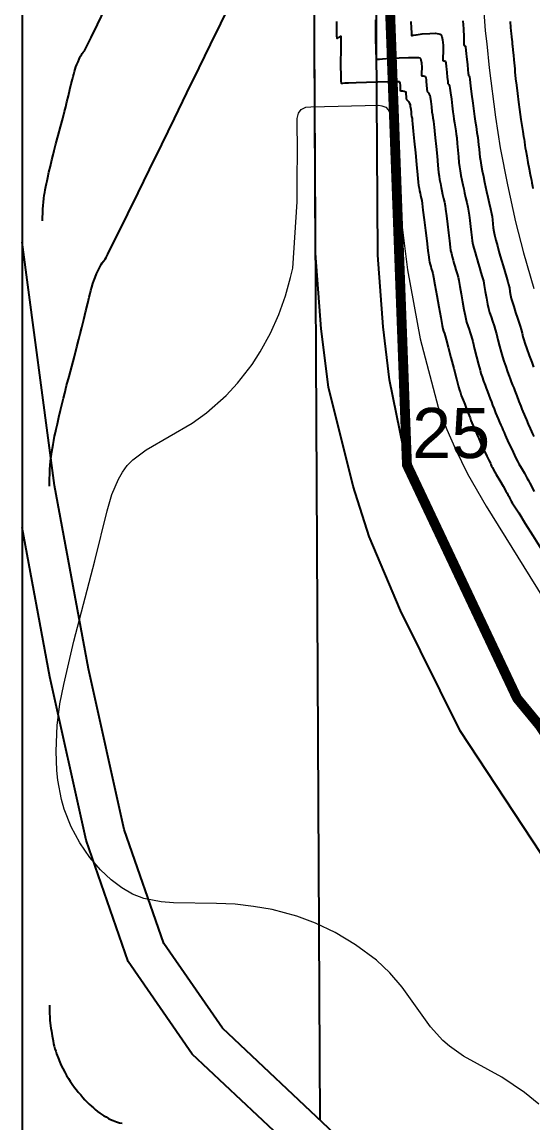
# Model space of a CAD drawing. Extents: x 27 to 849, y 0 to 853.
# Drawn here: x 26.5 to 78.2, y 426.9 to 538.4 of the extents above; entities that cross this region are included whole.
import ezdxf
from ezdxf.enums import TextEntityAlignment as Align

# ---------------------------------------------------------------- set-up
doc = ezdxf.new("R2010")
doc.units = 0
doc.header["$LTSCALE"] = 2
for name, color, linetype in [('ARQ - PORTAS E ESQUADRIAS 1-50', 2, 'Continuous'), ('Curva 1 m', 5, 'Continuous'), ('Curva Mestra', 1, 'Continuous'), ('TRA_Trecho_Rodoviario_L', 7, 'Continuous'), ('TXT - TEXTO 01', 142, 'Continuous')]:
    doc.layers.add(name, color=color, linetype=linetype)
doc.styles.add('ARIAL', font='arial.ttf')

msp = doc.modelspace()

# ---------------------------------------------------------------- linework, layer by layer
at = {"layer": 'ARQ - PORTAS E ESQUADRIAS 1-50', "elevation": 45}
msp.add_lwpolyline([(848.94, 852.52), (26.51, 852.52), (26.51, 7.38), (848.94, 7.38)], close=True, dxfattribs=at)
at = {"layer": 'ARQ - PORTAS E ESQUADRIAS 1-50', "const_width": 1}
msp.add_lwpolyline([(619.66, 64.96), (532.95, 53.73), (488.22, 57.38), (464.07, 66.69), (452.24, 74.7), (148.79, 382.23), (76.61, 469.9), (65.46, 493.56), (62.14, 582.82), (440.6, 808.53), (802.5, 491.86), (619.66, 64.96)], close=True, dxfattribs=at)
at = {"layer": 'Curva 1 m', "linetype": 'Continuous', "lineweight": -3}
for points, elevation in [([(29.27, 491.41), (29.27, 491.45), (29.27, 491.55), (29.28, 491.77), (29.29, 492.13), (29.31, 492.65), (29.33, 493.14), (29.35, 493.51), (29.4, 493.93), (29.45, 494.41), (29.52, 494.89), (29.58, 495.27), (29.64, 495.63), (29.72, 496.05), (29.8, 496.47), (29.88, 496.83), (29.96, 497.17), (30.08, 497.72), (30.24, 498.39), (30.4, 499.1), (30.56, 499.78), (30.7, 500.33), (30.83, 500.84), (31.02, 501.59), (31.27, 502.52), (31.54, 503.53), (31.81, 504.56), (32.06, 505.51), (32.26, 506.3), (32.4, 506.85), (32.57, 507.5), (32.76, 508.31), (32.97, 509.16), (33.16, 509.95), (33.31, 510.57), (33.39, 510.92), (33.48, 511.22), (33.57, 511.58), (33.68, 511.93), (33.78, 512.22), (33.9, 512.54), (34.05, 512.92), (34.2, 513.26), (34.3, 513.47), (34.4, 513.66), (34.52, 513.87), (34.63, 514.05), (34.76, 514.21), (34.91, 514.4), (35.03, 514.57), (35.2, 514.91), (35.64, 515.82), (36.33, 517.21), (37.21, 519.01), (38.25, 521.14), (39.4, 523.51), (40.64, 526.04), (41.92, 528.65), (43.19, 531.26), (44.43, 533.79), (45.58, 536.16), (46.62, 538.28), (47.5, 540.07)], 26), ([(28.58, 518.28), (28.58, 518.32), (28.58, 518.43), (28.59, 518.65), (28.6, 519.02), (28.62, 519.49), (28.64, 519.86), (28.67, 520.17), (28.72, 520.54), (28.76, 520.89), (28.81, 521.18), (28.86, 521.45), (28.92, 521.77), (28.98, 522.08), (29.04, 522.35), (29.11, 522.68), (29.23, 523.21), (29.38, 523.84), (29.53, 524.47), (29.65, 524.98), (29.76, 525.42), (29.94, 526.11), (30.16, 526.94), (30.39, 527.82), (30.62, 528.66), (30.8, 529.37), (30.93, 529.86), (31.05, 530.35), (31.2, 530.96), (31.35, 531.6), (31.49, 532.19), (31.61, 532.66), (31.67, 532.92), (31.73, 533.14), (31.81, 533.41), (31.89, 533.67), (31.96, 533.9), (32.05, 534.13), (32.17, 534.41), (32.28, 534.67), (32.35, 534.83), (32.43, 534.97), (32.52, 535.13), (32.6, 535.26), (32.7, 535.39), (32.81, 535.53), (32.9, 535.66), (33.06, 535.98), (33.49, 536.86), (34.14, 538.18), (34.96, 539.87)], 27), ([(58.33, 538.49), (58.33, 537.95), (58.33, 537.4), (58.34, 537.04), (58.35, 536.86), (58.36, 536.8), (58.36, 536.79), (58.38, 536.79), (58.42, 536.8), (58.51, 536.86), (58.65, 536.95), (58.76, 537), (58.78, 536.73), (58.78, 536.1), (58.77, 535.33), (58.75, 534.64), (58.75, 534.25), (58.75, 533.98), (58.75, 533.66), (58.76, 533.35), (58.76, 533.12), (58.76, 532.8), (58.77, 532.44), (58.8, 532.25), (58.98, 532.24), (59.2, 532.28), (59.53, 532.29), (60.31, 532.32), (61.37, 532.36), (62.52, 532.39), (63.57, 532.42), (64.23, 532.42), (64.56, 532.41), (64.68, 532.4), (64.7, 532.39), (64.72, 532.36), (64.75, 532.26), (64.77, 532.04), (64.76, 531.73), (64.77, 531.51), (64.88, 531.48), (65.02, 531.47), (65.18, 531.42), (65.33, 531.35), (65.36, 531.23), (65.36, 531.09), (65.37, 530.95), (65.39, 530.74), (65.41, 530.6), (65.5, 530.5), (65.6, 530.4), (65.69, 530.26), (65.78, 530.08), (65.8, 529.91), (65.84, 529.61), (65.88, 529.3), (65.9, 529.08), (65.93, 528.88), (65.97, 528.66), (66, 528.46), (66.03, 528.14), (66.1, 527.39), (66.2, 526.35), (66.32, 525.17), (66.43, 523.99), (66.53, 522.96), (66.61, 522.2), (66.64, 521.86), (66.68, 521.62), (66.74, 521.35), (66.79, 521.11), (66.84, 520.88), (66.9, 520.6), (66.95, 520.36), (66.99, 520.05), (67.08, 519.36), (67.19, 518.4), (67.32, 517.33), (67.46, 516.25), (67.57, 515.3), (67.66, 514.61), (67.7, 514.31), (67.74, 514.11), (67.8, 513.88), (67.86, 513.68), (67.92, 513.46), (68.01, 513.2), (68.07, 512.96), (68.14, 512.6), (68.29, 511.8), (68.48, 510.73), (68.69, 509.57), (68.89, 508.51), (69.03, 507.7), (69.1, 507.34), (69.17, 507.12), (69.26, 506.86), (69.33, 506.64), (69.43, 506.28), (69.64, 505.5), (69.91, 504.45), (70.21, 503.32), (70.48, 502.27), (70.69, 501.48), (70.79, 501.12), (70.87, 500.88), (70.96, 500.61), (71.05, 500.37), (71.14, 500.12), (71.31, 499.7), (71.49, 499.22), (71.66, 498.8), (71.75, 498.55), (71.84, 498.33), (71.94, 498.07), (72.03, 497.84), (72.16, 497.53), (72.38, 497.01), (72.6, 496.51), (72.72, 496.23), (72.79, 496.08), (72.86, 495.9), (72.93, 495.74), (73.05, 495.5), (73.28, 495.02), (73.55, 494.46), (73.78, 493.98), (73.9, 493.74), (73.96, 493.6), (74.03, 493.44), (74.1, 493.3), (74.23, 493.07), (74.5, 492.59), (74.85, 491.99), (75.21, 491.39), (75.48, 490.91), (75.61, 490.68), (75.68, 490.54), (75.77, 490.38), (75.84, 490.24), (75.92, 490.08), (76.02, 489.89), (76.12, 489.73), (76.31, 489.42), (76.77, 488.69), (77.42, 487.63), (78.2, 486.39), (79.03, 485.07)], 26), ([(62.26, 538.67), (62.26, 538.25), (62.27, 537.75), (62.27, 537.24), (62.28, 536.78), (62.28, 536.42), (62.3, 535.95), (62.32, 535.38), (62.34, 534.89), (62.37, 534.67), (62.5, 534.67), (62.67, 534.69), (62.98, 534.72), (63.71, 534.77), (64.66, 534.82), (65.63, 534.86), (66.27, 534.86), (66.62, 534.83), (66.76, 534.8), (66.79, 534.78), (66.83, 534.73), (66.88, 534.6), (66.93, 534.3), (66.95, 533.82), (66.93, 533.27), (66.92, 533.03), (67.01, 533), (67.11, 532.99), (67.23, 532.96), (67.35, 532.91), (67.37, 532.78), (67.39, 532.57), (67.4, 532.37), (67.43, 532.06), (67.48, 531.64), (67.51, 531.41), (67.57, 531.33), (67.65, 531.25), (67.71, 531.14), (67.78, 531.02), (67.81, 530.82), (67.86, 530.39), (67.93, 529.85), (67.99, 529.35), (68.03, 529.02), (68.07, 528.73), (68.13, 528.39), (68.18, 528.06), (68.22, 527.77), (68.26, 527.41), (68.33, 526.71), (68.41, 525.81), (68.51, 524.83), (68.59, 523.92), (68.66, 523.2), (68.71, 522.82), (68.76, 522.47), (68.84, 522.07), (68.92, 521.67), (68.99, 521.32), (69.07, 520.97), (69.16, 520.57), (69.25, 520.17), (69.32, 519.82), (69.37, 519.46), (69.45, 518.8), (69.55, 517.97), (69.66, 517.08), (69.76, 516.26), (69.83, 515.62), (69.88, 515.28), (69.95, 514.99), (70.03, 514.65), (70.12, 514.31), (70.2, 514.02), (70.3, 513.71), (70.42, 513.32), (70.54, 512.93), (70.63, 512.58), (70.7, 512.25), (70.81, 511.65), (70.94, 510.88), (71.09, 510.07), (71.23, 509.3), (71.34, 508.7), (71.41, 508.37), (71.5, 508.04), (71.63, 507.66), (71.76, 507.29), (71.86, 506.96), (71.95, 506.63), (72.11, 506.05), (72.3, 505.3), (72.51, 504.5), (72.7, 503.75), (72.86, 503.16), (72.95, 502.82), (73.07, 502.47), (73.21, 502.05), (73.36, 501.65), (73.48, 501.32), (73.6, 501), (73.74, 500.64), (73.89, 500.27), (74.01, 499.96), (74.13, 499.63), (74.28, 499.23), (74.43, 498.84), (74.56, 498.53), (74.68, 498.24), (74.82, 497.9), (74.97, 497.58), (75.08, 497.33), (75.17, 497.1), (75.28, 496.83), (75.39, 496.57), (75.49, 496.34), (75.64, 496.04), (75.85, 495.59), (76.07, 495.14), (76.22, 494.85), (76.34, 494.56), (76.49, 494.23), (76.63, 493.95), (76.78, 493.68), (77.04, 493.23), (77.34, 492.72), (77.6, 492.26), (77.76, 491.99), (77.9, 491.71), (78.07, 491.39), (78.21, 491.1), (78.33, 490.88)], 27), ([(65.86, 538.5), (65.89, 537.82), (65.91, 537.39), (65.93, 537.17), (65.93, 537.1), (65.93, 537.09), (65.94, 537.09), (65.98, 537.09), (66.05, 537.1), (66.13, 537.11), (66.4, 537.15), (67.01, 537.23), (67.76, 537.29), (68.33, 537.3), (68.67, 537.26), (68.83, 537.2), (68.88, 537.16), (68.93, 537.11), (69, 536.96), (69.07, 536.64), (69.11, 536.09), (69.12, 535.37), (69.1, 534.88), (69.08, 534.63), (69.08, 534.55), (69.08, 534.54), (69.08, 534.54), (69.11, 534.53), (69.16, 534.52), (69.21, 534.52), (69.28, 534.49), (69.36, 534.46), (69.39, 534.29), (69.42, 533.95), (69.45, 533.65), (69.48, 533.34), (69.53, 532.86), (69.58, 532.41), (69.6, 532.21), (69.64, 532.16), (69.69, 532.11), (69.74, 532.03), (69.78, 531.95), (69.81, 531.75), (69.87, 531.27), (69.95, 530.63), (70.03, 529.94), (70.11, 529.34), (70.16, 528.95), (70.21, 528.61), (70.27, 528.22), (70.34, 527.81), (70.4, 527.41), (70.45, 527.07), (70.49, 526.7), (70.54, 526.13), (70.6, 525.46), (70.66, 524.79), (70.72, 524.2), (70.77, 523.78), (70.84, 523.37), (70.92, 522.9), (71.02, 522.4), (71.12, 521.93), (71.2, 521.53), (71.29, 521.12), (71.4, 520.65), (71.51, 520.16), (71.62, 519.69), (71.69, 519.28), (71.75, 518.88), (71.82, 518.34), (71.88, 517.73), (71.95, 517.13), (72.01, 516.61), (72.07, 516.25), (72.14, 515.91), (72.24, 515.51), (72.35, 515.09), (72.46, 514.7), (72.55, 514.36), (72.66, 514), (72.8, 513.55), (72.95, 513.07), (73.08, 512.61), (73.19, 512.21), (73.28, 511.75), (73.39, 511.13), (73.5, 510.47), (73.61, 509.85), (73.71, 509.4), (73.82, 509.01), (73.97, 508.57), (74.12, 508.11), (74.27, 507.67), (74.4, 507.28), (74.52, 506.84), (74.67, 506.24), (74.83, 505.59), (74.99, 504.99), (75.12, 504.52), (75.27, 504.08), (75.45, 503.54), (75.65, 502.99), (75.81, 502.54), (75.91, 502.27), (76.02, 501.98), (76.15, 501.65), (76.26, 501.36), (76.38, 501.07), (76.57, 500.57), (76.78, 500), (76.97, 499.51), (77.08, 499.22), (77.19, 498.97), (77.32, 498.67), (77.43, 498.42), (77.55, 498.14), (77.73, 497.7), (77.92, 497.26), (78.05, 496.95), (78.16, 496.72), (78.29, 496.45)], 28), ([(71.13, 538.57), (71.18, 537.74), (71.21, 536.92), (71.23, 536.4), (71.23, 536.15), (71.24, 536.06), (71.24, 536.05), (71.24, 536.05), (71.28, 536.04), (71.3, 536.04), (71.38, 536.01), (71.39, 535.88), (71.42, 535.58), (71.46, 535.23), (71.49, 534.94), (71.52, 534.63), (71.57, 534.14), (71.63, 533.61), (71.67, 533.26), (71.68, 533.08), (71.69, 533.02), (71.69, 533.01), (71.7, 533.01), (71.72, 532.98), (71.74, 532.96), (71.78, 532.88), (71.81, 532.63), (71.89, 531.99), (72, 531.13), (72.11, 530.21), (72.22, 529.41), (72.29, 528.88), (72.36, 528.41), (72.45, 527.84), (72.54, 527.26), (72.62, 526.75), (72.67, 526.38), (72.71, 526), (72.75, 525.56), (72.79, 525.11), (72.84, 524.73), (72.89, 524.42), (72.98, 523.94), (73.08, 523.37), (73.2, 522.77), (73.31, 522.2), (73.41, 521.73), (73.51, 521.26), (73.64, 520.69), (73.77, 520.08), (73.9, 519.51), (74.01, 519.04), (74.07, 518.73), (74.11, 518.38), (74.16, 517.98), (74.2, 517.57), (74.25, 517.22), (74.33, 516.87), (74.46, 516.35), (74.61, 515.76), (74.77, 515.18), (74.9, 514.7), (75.02, 514.28), (75.18, 513.74), (75.36, 513.15), (75.53, 512.59), (75.67, 512.12), (75.75, 511.83), (75.82, 511.5), (75.88, 511.12), (75.94, 510.75), (76.01, 510.42), (76.1, 510.11), (76.27, 509.61), (76.46, 509.01), (76.66, 508.42), (76.83, 507.92), (76.93, 507.61), (77.01, 507.29), (77.11, 506.92), (77.2, 506.54), (77.29, 506.23), (77.4, 505.89), (77.6, 505.31), (77.84, 504.63), (78.08, 503.97), (78.26, 503.46)], 29), ([(75.9, 538.5), (75.95, 537.89), (75.98, 537.56), (76, 537.28), (76.04, 536.94), (76.07, 536.64), (76.09, 536.49), (76.1, 536.35), (76.11, 536.21), (76.13, 536.02), (76.18, 535.6), (76.23, 535.09), (76.28, 534.61), (76.31, 534.29), (76.34, 534.01), (76.37, 533.68), (76.39, 533.35), (76.42, 533.06), (76.46, 532.7), (76.55, 532.03), (76.65, 531.19), (76.76, 530.33), (76.86, 529.57), (76.92, 529.06), (77, 528.57), (77.09, 527.96), (77.19, 527.35), (77.27, 526.85), (77.31, 526.56), (77.35, 526.29), (77.39, 525.97), (77.43, 525.69), (77.48, 525.41), (77.58, 524.88), (77.7, 524.22), (77.83, 523.55), (77.94, 523), (78, 522.69), (78.05, 522.43), (78.1, 522.13), (78.16, 521.82), (78.21, 521.56)], 31), ([(29.27, 438.82), (29.27, 438.78), (29.28, 438.67), (29.28, 438.43), (29.3, 438.05), (29.32, 437.57), (29.33, 437.27), (29.36, 437.02), (29.38, 436.73), (29.42, 436.48), (29.47, 436.17), (29.55, 435.69), (29.64, 435.21), (29.7, 434.91), (29.76, 434.66), (29.84, 434.38), (29.91, 434.14), (30, 433.88), (30.15, 433.48), (30.32, 433.05), (30.47, 432.7), (30.63, 432.39), (30.82, 432.03), (31.02, 431.68), (31.19, 431.39), (31.37, 431.11), (31.59, 430.79), (31.82, 430.48), (32.01, 430.22), (32.2, 429.98), (32.44, 429.71), (32.67, 429.44), (32.87, 429.22), (33.06, 429.02), (33.3, 428.79), (33.53, 428.57), (33.73, 428.4), (33.92, 428.23), (34.15, 428.05), (34.39, 427.88), (34.59, 427.74), (34.78, 427.61), (35.02, 427.48), (35.26, 427.34), (35.46, 427.24), (35.74, 427.12), (36.07, 426.99), (36.36, 426.89), (36.64, 426.84)], 26)]:
    msp.add_lwpolyline(points, dxfattribs=dict(at, elevation=elevation))
at = {"layer": 'Curva Mestra', "lineweight": 0}
for points, elevation in [([(73.18, 653.19), (72.3, 636.94), (71.76, 618.81), (71.83, 614.44), (72.39, 605.06), (72.48, 595.69), (72.77, 586.31), (72.69, 576.31), (72.87, 565.69), (72.8, 551.94), (72.86, 546.31), (73.07, 541.94), (73.39, 537.56), (73.53, 536.22)], 30), ([(73.53, 536.22), (73.79, 533.81), (74.41, 528.81), (74.9, 525.69), (75.62, 521.94), (76.44, 518.19), (77.25, 515.04), (78.31, 511.45)], 30), ([(78.8, 428.79), (77.37, 429.96), (75.05, 431.51), (71.19, 433.64), (69.76, 434.64), (69.09, 435.22), (67.85, 436.61), (64.97, 440.62), (63.71, 442.09), (62.37, 443.36), (60.26, 444.94), (58.18, 446.17), (56.21, 447.11), (54.32, 447.82), (51.82, 448.49), (49.94, 448.82), (48.07, 449.03), (46.19, 449.12), (41.82, 449.19), (40.6, 449.28), (38.83, 449.63), (37.7, 450.06), (36.61, 450.69), (35.53, 451.51), (34.46, 452.54), (33.38, 453.79), (32.36, 455.25), (31.47, 456.89), (30.76, 458.69), (30.5, 459.64), (30.14, 461.61), (30.04, 462.6), (29.96, 464.54), (30.07, 467.16), (30.34, 469.36), (30.72, 471.31), (31.75, 475.69), (33.88, 483.84), (35.11, 488.92), (35.59, 490.55), (36.25, 492.11), (36.67, 492.83), (37.16, 493.49), (37.73, 494.08), (39.07, 495.1), (43.72, 497.79), (45.17, 498.85), (47.15, 500.61), (48.31, 501.84), (49.78, 503.73), (50.61, 505.01), (51.65, 506.92), (52.49, 508.81), (53.16, 510.69), (53.69, 512.56), (53.9, 513.5), (54.36, 520.22), (54.36, 522.76), (54.38, 525.11), (54.34, 528.65), (54.48, 529.21), (54.74, 529.56), (55.23, 529.82), (55.73, 529.86), (62.61, 530), (62.92, 529.94), (63.32, 529.8), (63.56, 529.55), (63.77, 529.15), (64.58, 520.91), (65.51, 513.34), (66.8, 506.32), (68.62, 499.42), (69.5, 497.15), (70.37, 495.14), (71.58, 492.64), (73.46, 489.37), (79.9, 479.05)], 25)]:
    msp.add_lwpolyline(points, dxfattribs=dict(at, elevation=elevation)).dxf.unprotected_set("ltscale", 0)
at = {"layer": 'TRA_Trecho_Rodoviario_L', "color": 1}
for points in [[(62.39, 536.25), (62.11, 588.04), (62.72, 632.11), (63.99, 675.22), (63.16, 722.18), (62.37, 734.05), (61.24, 742.05), (60.21, 749.08), (59.36, 754.74), (57.46, 763.33), (55.3, 769.91), (50.49, 780.79), (44.75, 791.13), (37.88, 801.35), (32.83, 807.43), (28.72, 811.34), (26.51, 813.69)], [(56.69, 427.15), (55.83, 588.52), (56.44, 632.71), (57.71, 675.72), (56.88, 722.36), (56.12, 733.83), (55.03, 741.57), (54, 748.57), (53.19, 754), (51.41, 762.05), (49.45, 768.01), (44.89, 778.31), (39.43, 788.16), (32.91, 797.87), (28.31, 803.39), (26.51, 805.11)], [(213.31, 306.52), (143.97, 377.7), (102.34, 423.52), (86.24, 444.05), (79.04, 454.15), (70.86, 466.61), (64.82, 478.81), (61.65, 486.31), (60.03, 491.39), (57.51, 501.43), (56.79, 507.35), (56.22, 515.01), (56.11, 536.27)], [(301.6, 225.26), (218.05, 311.13), (148.79, 382.23), (107.39, 427.79), (92.35, 446.97), (84.5, 457.89), (76.61, 469.9), (70.78, 481.67), (67.96, 487.45), (65.46, 493.56), (63.7, 502.18), (63.04, 507.54), (62.5, 514.81), (62.39, 536.25)], [(178.81, 298.54), (165.05, 313.91), (149.73, 330.49), (125.14, 356.19), (90.88, 390.81), (75.55, 407.76), (58.1, 425.82), (46.78, 436.47), (40.85, 445.07), (36.85, 456.62), (33.23, 472.89), (29.78, 491.48), (26.51, 516.12)], [(175.87, 295.82), (162.09, 311.22), (146.82, 327.75), (122.27, 353.4), (87.97, 388.06), (72.63, 405.03), (55.29, 422.97), (43.73, 433.85), (37.25, 443.25), (32.99, 455.53), (29.31, 472.09), (26.51, 487.21)]]:
    msp.add_lwpolyline(points, dxfattribs=at)

# ---------------------------------------------------------------- texts
at = {"layer": 'TXT - TEXTO 01', "style": 'ARIAL'}
msp.add_text('25', height=5.08, dxfattribs=at).set_placement((69.93, 492.73, 25), align=Align.BOTTOM_CENTER)

doc.saveas('drawing.dxf')
